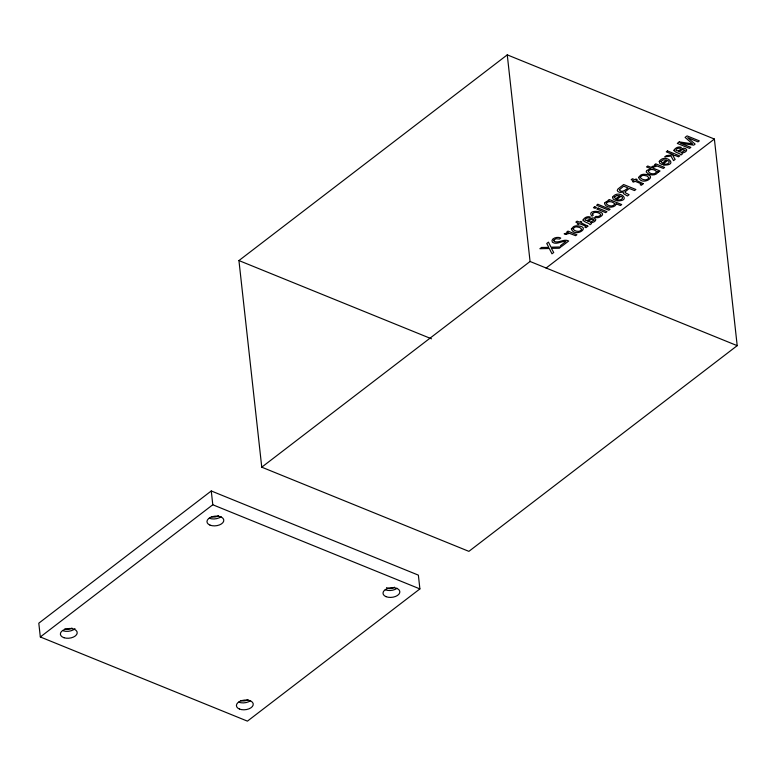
<?xml version="1.0" encoding="UTF-8"?>
<svg xmlns="http://www.w3.org/2000/svg" width="776" height="776" viewBox="0 0 776 776"><rect width="100%" height="100%" fill="white"/><g stroke="black" fill="none" stroke-linecap="round" stroke-linejoin="round"><path stroke-width="1.16" d="M238.94 260.561L507.262 54.863L714.386 139.04L737.2 345.66L468.888 551.358L261.755 467.181L238.94 260.561L431.524 338.821M211.266 490.965L38.8 623.186L40.323 636.97L247.428 721.137L419.894 588.916L418.371 575.132L211.266 490.965L212.789 504.759L40.323 636.97M261.755 467.181L530.066 261.483L507.262 54.863M546.091 268.06L714.386 139.04M530.066 261.483L737.2 345.66M212.789 504.759L419.894 588.916M247.951 699.593A5.073 2.9 -6.3 0 1 240.832 700.495M394.548 587.209A5.073 2.9 -6.3 0 1 386.535 587.616M218.512 515.671A5.073 2.9 -6.3 0 1 211.392 516.564M397.137 588.257A8.458 4.84 -6.3 0 1 385.274 589.76M71.916 628.056A5.073 2.9 -6.3 0 1 64.796 628.958M221.092 516.719A8.458 4.84 -6.3 0 1 209.239 518.222M74.991 628.696A8.458 4.84 -6.3 0 1 63.292 630.84M250.541 700.641A8.458 4.84 -6.3 0 1 238.678 702.144M583.096 219.947L583.077 220.365C585.094 222.702 589.498 223.013 590.041 224.701L591.477 223.614L590.837 222.654C592.913 222.993 598.121 220.151 594.697 218.337C591.137 216.271 588.276 221.965 585.075 220.151L585.259 219.171L586.918 217.988L589.285 217.949L590.449 217.057C587.762 215.941 584.367 217.416 583.096 219.947M674.005 150.253L673.995 150.66C676.012 152.998 680.407 153.309 680.959 154.996L682.385 153.92L681.745 152.959C683.831 153.299 689.039 150.457 685.606 148.633C682.046 146.577 679.184 152.271 675.983 150.457L676.168 149.477L677.826 148.294L680.193 148.255L681.367 147.362C678.67 146.247 675.275 147.721 674.005 150.253M571.378 228.939C574.938 238.659 592.932 226.311 576.529 225.797A4.811 2.755 -6.3 0 0 573.483 226.66L571.378 228.939M638.58 177.423C642.14 187.142 660.124 174.794 643.721 174.28A4.811 2.755 -6.3 0 0 640.675 175.143L638.58 177.423M573.192 228.687L573.173 229.153C574.88 231.626 580.399 232.577 581.728 229.259L579.759 227.494L576.704 226.864A2.667 1.523 -6.3 0 0 574.58 227.329L573.192 228.687M640.384 177.171L640.365 177.636C642.082 180.11 647.591 181.07 648.92 177.743L646.951 175.977L643.896 175.347A2.667 1.523 -6.3 0 0 641.781 175.822L640.384 177.171M614.34 197.162L615.669 198.928L619.801 195.756L616.648 195.562L614.34 197.162M660.977 161.408L662.316 163.173L666.438 160.001L663.296 159.808L660.977 161.408M648.299 171.089C648.969 174.057 654.983 175.056 656.506 172.039L656.447 171.544C654.634 169.294 650.162 168.47 648.299 171.089M619.413 189.722C620.732 193.525 626.377 189.761 627.862 187.87L623.671 186.172L619.413 189.722M625.078 191.885L625.456 192.836L629.103 194.708L627.406 196.008L623.467 193.593L623.215 192.157L619.946 192.399L617.968 191.604L617.24 190.469L617.948 189.004L623.632 184.533L635.874 189.509L634.496 190.566L629.239 188.432L625.078 191.885M592.466 213.749L593.223 215.253L592.01 216.184C584.871 208.143 611.614 211.334 599.227 217.367A4.006 2.289 -6.3 0 1 596.686 217.658L594.775 217.309L595.997 216.378L598.189 216.533L600.411 215.437A2.406 1.377 -6.3 0 0 600.556 214.302C598.597 212.314 594.513 211.344 592.466 213.749M612.623 197.153L613.069 199.025L615.581 200.392L621.033 196.212C625.097 197.676 620.383 200.858 618.094 199.859L616.872 200.8C632.886 201.556 618.695 188.374 612.623 197.153M659.26 161.389L659.707 163.27L662.219 164.638L667.67 160.457C671.744 161.922 667.02 165.094 664.741 164.095L663.509 165.036C679.533 165.802 665.333 152.61 659.26 161.389M553.88 240.104L554.064 241.346C558.739 243.674 563.822 238.339 568.701 241.006L561.872 246.244L560.456 245.662L565.888 241.501C561.378 240.764 556.518 245.245 552.318 242.18C550.203 238.174 558.012 236.244 560.757 238.067L559.486 239.037L555.888 238.727L553.88 240.104M604.582 203.108C604.717 207.813 613.855 208.589 615.989 204.583L615.872 203.671L620.441 205.524L621.692 204.563L609.238 199.5L608.025 200.441L609.208 200.916L606.386 201.537L604.582 203.108M593.989 220.044L590.972 221.946L587.539 221.238L592.001 219.152L593.989 220.044M684.898 150.35L681.881 152.251L678.447 151.543L682.919 149.458L684.898 150.35M587.868 226.126L586.074 227.688L584.891 227.203L585.754 226.466L585.385 226.01L579.565 223.643L578.372 224.555L577.15 224.06L578.333 223.149L575.84 222.13L577.101 221.16L579.594 222.179L580.603 221.403L581.835 221.907L580.826 222.673L587.868 226.126M643.197 183.708L641.413 185.27L640.229 184.785L641.083 184.048L640.724 183.592L634.894 181.225L633.711 182.137L632.479 181.632L633.672 180.73L631.179 179.712L632.44 178.742L634.933 179.76L635.942 178.984L637.164 179.479L636.155 180.255L643.197 183.708M657.932 172.359C655.642 176.239 648.707 175.502 646.33 172.088A4.404 2.522 -6.3 0 1 646.845 170.439L650.967 168.731L646.524 166.927L647.737 165.996L660.027 170.992L658.882 171.874L657.738 171.409L657.932 172.359M606.56 202.914L606.405 203.894C608.238 206.086 612.943 207.066 614.631 204.214L614.592 203.729C612.778 201.595 608.665 200.693 606.56 202.914M565.937 234.294L564.171 233.819L568.304 232.645L566.761 232.014L567.954 231.102L576.888 234.74L575.637 235.691L569.477 233.343L565.937 234.294M653.683 167.015L651.927 166.539L656.059 165.366L654.517 164.745L655.701 163.833L664.634 167.461L663.383 168.421L657.223 166.064L653.683 167.015M541.551 247.457L539.902 248.718L549.301 248.514L551.988 253.82L553.705 252.51L551.416 248.349L559.283 248.233L560.951 246.952L551.018 247.204L548.467 242.151L546.74 243.48L548.816 247.379L541.551 247.457M594.707 206.697L593.436 207.677L595.143 208.366L596.414 207.386L594.707 206.697M597.84 204.301L596.589 205.262L608.84 210.238L610.082 209.278L597.84 204.301M667.467 150.922L666.264 151.844L673.384 154.734L666.38 155.646L664.78 156.878L670.968 156.054L673.549 160.622L675.149 159.4L672.967 155.792L675.168 155.462L678.515 156.82L679.718 155.898L667.467 150.922M679.242 141.892L677.293 143.395L689.534 148.371L690.853 147.362L680.494 143.191L693.734 145.151L695.102 144.103L687.701 137.662L697.993 141.882L699.322 140.873L687.07 135.897L685.092 137.41L692.512 143.87L679.242 141.892M598.073 208.065L596.802 209.035L605.687 212.653L606.958 211.673L598.073 208.065M64.049 637.736A8.458 4.84 -6.3 0 0 77.193 633.109A8.458 4.84 -6.3 0 0 65.126 629.268A8.458 4.84 -6.3 0 0 64.049 637.736M239.444 709.041A8.458 4.84 -6.3 0 0 253.131 705.122A8.458 4.84 -6.3 0 0 241.918 700.563A8.458 4.84 -6.3 0 0 239.444 709.041M386.031 596.657A8.458 4.84 -6.3 0 0 399.727 592.738A8.458 4.84 -6.3 0 0 388.514 588.179A8.458 4.84 -6.3 0 0 386.031 596.657M209.995 525.119A8.458 4.84 -6.3 0 0 223.682 521.191A8.458 4.84 -6.3 0 0 212.478 516.641A8.458 4.84 -6.3 0 0 209.995 525.119"/></g></svg>
